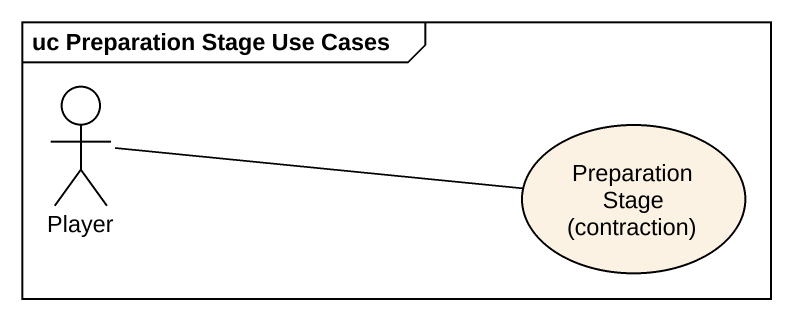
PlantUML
@startuml
mainframe uc Preparation Stage Use Cases
actor Player
usecase "Preparation Stage (contraction)" as Preparation_Stage
Player -right- Preparation_Stage
@enduml
